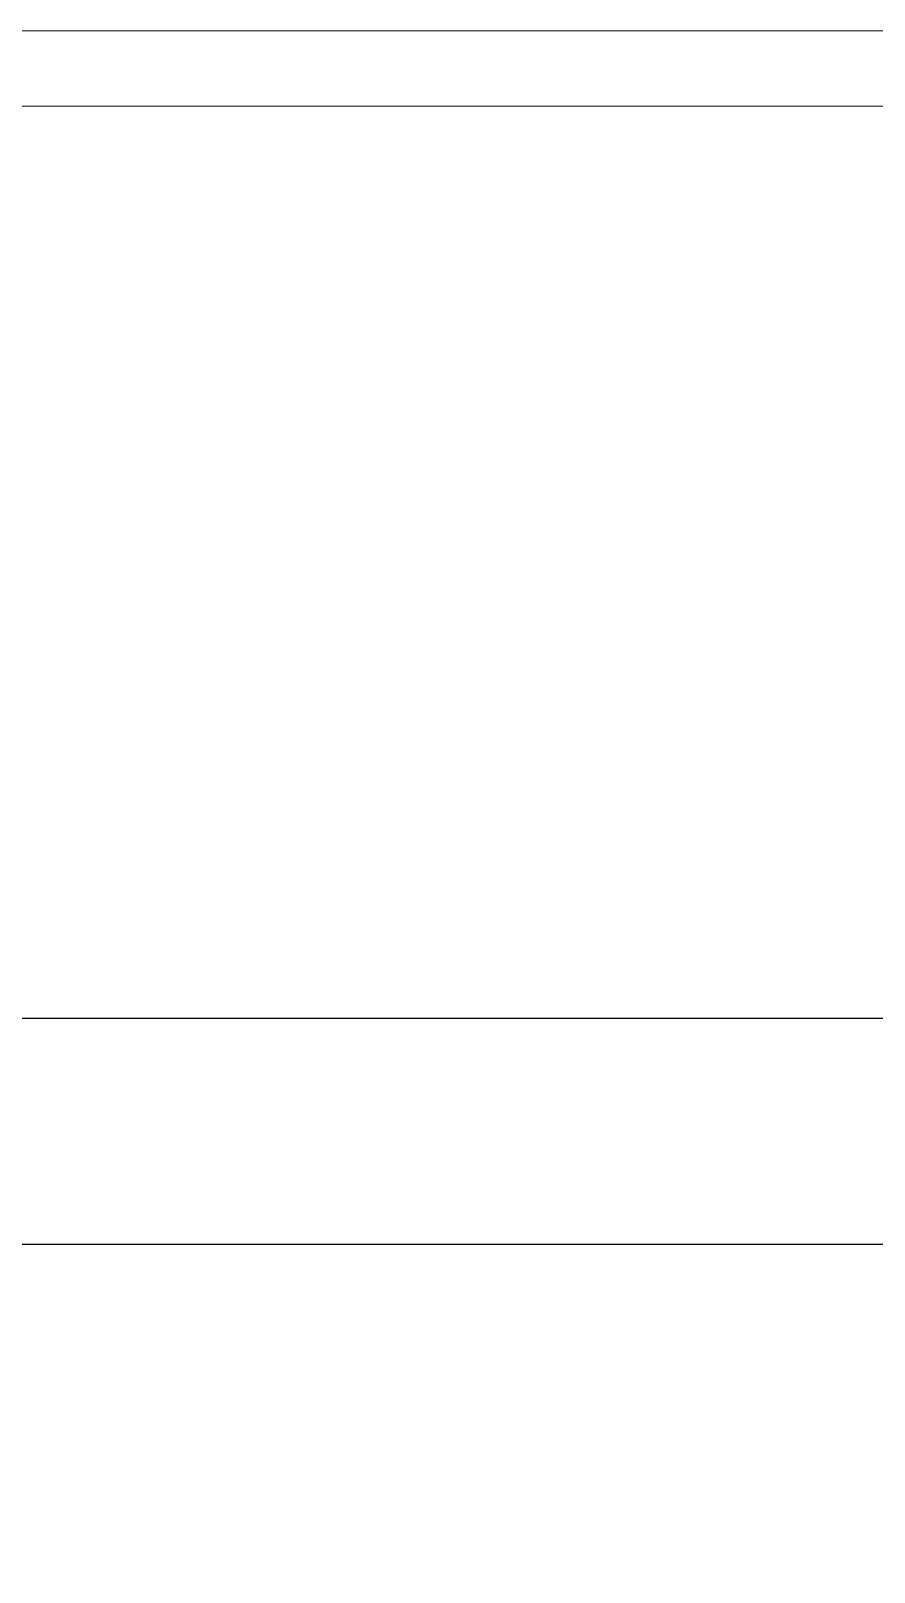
# Model space of a CAD drawing. Header units: millimetres. Extents: x -853228 to -774597, y -17231 to 22435.
# Drawn here: x -808166 to -807606, y 6920 to 7944 of the extents above; entities that cross this region are included whole.
import ezdxf

# ---------------------------------------------------------------- set-up
doc = ezdxf.new("R2010")
doc.units = ezdxf.units.MM
for name, color, linetype, lineweight in [('A-CLNG', 2, 'Continuous', 9), ('A-CLNG-PATT', 2, 'Continuous', 9), ('A-DETL', 1, 'Continuous', 70), ('A-GLAZ-CURT', 2, 'Continuous', 9)]:
    doc.layers.add(name, color=color, linetype=linetype, lineweight=lineweight)

# ---------------------------------------------------------------- blocks, each defined once
blk = doc.blocks.new('PPLS-PP19_Custom Tile Pattern - Custom Tile Pattern-V51-4261-01 ENLARGED UPPER PLATFORM LEVEL - REFLECTED CEILING PLAN - SHEET 2')
at = {"layer": 'A-GLAZ-CURT'}
for p, q in [((-300, 0), (300, 0)), ((300, 0), (-300, 0)), ((196, 0), (213.3, 0)), ((213.3, 0), (196, 0)), ((230.1, 0), (300, 0)), ((-300, -50), (300, -50)), ((300, -50), (-300, -50))]:
    blk.add_line(p, q, dxfattribs=at)
for points, knots in [([(-150.3, 0), (-150.1, 0), (-147.7, 0), (-142.6, 0), (-127.3, 0), (-107.3, 0), (-90.4, 0), (-75.3, 0), (-68.4, 0), (-65.1, 0), (-63.6, 0)], [-4948.728362, -4948.728362, -4948.728362, -4948.728362, -4883.323924, -4440.880425, -4054.690705, -3793.097032, -3402.597032, -3144.956779, -3050.982048, -2969.237017, -2969.237017, -2969.237017, -2969.237017]), ([(-26.8, 0), (-27.8, 0), (-36.2, 0), (-53.5, 0), (-78.2, 0), (-110.9, 0), (-130.5, 0), (-147.7, 0), (-149.1, 0)], [-8718.362214, -8718.362214, -8718.362214, -8718.362214, -8532.293389, -8073.216054, -7508.296369, -7004.680444, -6449.282163, -6277.220794, -6277.220794, -6277.220794, -6277.220794]), ([(-134.1, 0), (-133.3, 0), (-130.3, 0), (-117.3, 0), (-92, 0), (-74, 0), (-62.7, 0), (-60.4, 0), (-60, 0)], [-7657.439573, -7657.439573, -7657.439573, -7657.439573, -7293.749979, -6839.55839, -6236.997189, -5713.340575, -5140.470607, -5006.787413, -5006.787413, -5006.787413, -5006.787413]), ([(-126.5, 0), (-122.4, 0), (-108.7, 0), (-86.7, 0), (-63.4, 0), (-54.4, 0), (-48.5, 0), (-33.5, 0), (-26, 0), (-21.2, 0)], [-5231.017328, -5231.017328, -5231.017328, -5231.017328, -4994.692869, -4542.524482, -4008.285538, -3689.699207, -3546.54457, -3315.260113, -2989.152759, -2989.152759, -2989.152759, -2989.152759]), ([(-125.2, 0), (-124.9, 0), (-122, 0), (-113, 0), (-98.9, 0), (-85.3, 0), (-71.7, 0), (-65.9, 0), (-65.1, 0)], [-3362.7396, -3362.7396, -3362.7396, -3362.7396, -3342.215224, -3074.362186, -2902.289527, -2605.247022, -2322.099534, -2241.8264, -2241.8264, -2241.8264, -2241.8264]), ([(-36.3, 0), (-36.4, 0), (-37.3, 0), (-45, 0), (-46.1, 0), (-60.6, 0), (-81.2, 0), (-99.5, 0), (-114, 0), (-117.3, 0), (-118.8, 0)], [-1855.773136, -1855.773136, -1855.773136, -1855.773136, -1810.870157, -1672.078046, -1405.135169, -1060.00838, -740.068933, -229.489605, -116.330425, 0, 0, 0, 0]), ([(-36.6, 0), (-36.6, 0), (-40.4, 0), (-44.3, 0), (-59, 0), (-85.2, 0), (-107.6, 0), (-116.6, 0), (-117.6, 0)], [-4069.478503, -4069.478503, -4069.478503, -4069.478503, -3858.647035, -3538.256648, -2842.901703, -2193.204658, -1433.981041, -985.49888, -985.49888, -985.49888, -985.49888]), ([(9.3, 0), (9.1, 0), (7.6, 0), (2.6, 0), (-12.2, 0), (-25.6, 0), (-40, 0), (-56.2, 0), (-75.6, 0), (-94, 0), (-112, 0), (-114.9, 0), (-115.6, 0)], [-2922.926651, -2922.926651, -2922.926651, -2922.926651, -2882.788014, -2720.818881, -2518.50168, -2125.455881, -1792.521578, -1466.981642, -1208.454564, -789.402658, -501.969187, -243.577221, -243.577221, -243.577221, -243.577221]), ([(-91.5, 0), (-90.1, 0), (-84.7, 0), (-77.4, 0), (-72.7, 0), (-72.6, 0), (-72.6, 0)], [-19832.387487, -19832.387487, -19832.387487, -19832.387487, -19753.885894, -19541.04734, -19478.625389, -19471.062469, -19471.062469, -19471.062469, -19471.062469]), ([(-89.3, 0), (-86.1, 0), (-69, 0), (-46.1, 0), (-26, 0), (-20.5, 0)], [-4979.605671, -4979.605671, -4979.605671, -4979.605671, -4799.173296, -4065.652676, -3775.446925, -3775.446925, -3775.446925, -3775.446925]), ([(-72.9, 0), (-75.5, 0), (-80.8, 0), (-87, 0), (-89.1, 0)], [-19442.345229, -19442.345229, -19442.345229, -19442.345229, -18935.241197, -18670.125109, -18670.125109, -18670.125109, -18670.125109]), ([(-64, 0), (-64.1, 0), (-72.5, 0), (-80.6, 0), (-86.2, 0)], [-2171.769325, -2171.769325, -2171.769325, -2171.769325, -2007.031671, -1681.3698, -1681.3698, -1681.3698, -1681.3698]), ([(-29, 0), (-34, 0), (-43.7, 0), (-56.4, 0), (-71.7, 0), (-77.8, 0), (-82.7, 0), (-83.3, 0), (-83.3, 0)], [-2680.714891, -2680.714891, -2680.714891, -2680.714891, -2413.671296, -2161.752162, -2006.592567, -1646.621388, -1424.436217, -1393.971743, -1393.971743, -1393.971743, -1393.971743]), ([(-83.3, 0), (-83.3, 0), (-82.9, 0), (-76.1, 0), (-63, 0), (-48.1, 0), (-36.5, 0), (-33.6, 0), (-29.9, 0), (-28.6, 0)], [-1393.4169, -1393.4169, -1393.4169, -1393.4169, -1353.722004, -1274.333717, -1073.56893, -651.549973, -296.515819, -83.513472, 0, 0, 0, 0]), ([(31.2, 0), (26, 0), (12, 0), (-16.9, 0), (-47.4, 0), (-65.8, 0), (-66.4, 0), (-66.4, 0)], [-4496.803627, -4496.803627, -4496.803627, -4496.803627, -4222.080604, -3745.412743, -2981.410125, -2542.574734, -2498.224237, -2498.224237, -2498.224237, -2498.224237]), ([(-66.4, 0), (-66.4, 0), (-63.6, 0), (-53.6, 0), (-34.4, 0), (-29.8, 0), (-29.2, 0)], [-2493.31794, -2493.31794, -2493.31794, -2493.31794, -2315.303971, -1809.437387, -963.711516, -666.19313, -666.19313, -666.19313, -666.19313]), ([(-63.6, 0), (-61.5, 0), (-57.4, 0), (-54.5, 0), (-45.2, 0), (-40.8, 0), (-40.5, 0), (-40.4, 0)], [-2969.237017, -2969.237017, -2969.237017, -2969.237017, -2851.217951, -2734.127174, -2474.780881, -2410.990208, -2350.645972, -2350.645972, -2350.645972, -2350.645972]), ([(-58.8, 0), (-58.4, 0), (-57.3, 0), (-54.2, 0), (-46.3, 0), (-42.6, 0), (-41.8, 0)], [-4859.52896, -4859.52896, -4859.52896, -4859.52896, -4680.891996, -4469.85053, -4321.566175, -4270.495146, -4270.495146, -4270.495146, -4270.495146]), ([(-21.2, 0), (-25.6, 0), (-32.8, 0), (-44.9, 0), (-51.4, 0), (-51.8, 0)], [-1290.787923, -1290.787923, -1290.787923, -1290.787923, -1039.307308, -819.71621, -644.910881, -644.910881, -644.910881, -644.910881]), ([(-51.8, 0), (-51.8, 0), (-51.8, 0), (-47.4, 0), (-46, 0), (-40.2, 0), (-36.8, 0)], [-632.814994, -632.814994, -632.814994, -632.814994, -627.965721, -508.377888, -260.442412, 0, 0, 0, 0]), ([(-41.8, 0), (-39.9, 0), (-37.7, 0), (-36.9, 0), (-36.8, 0)], [-4270.495146, -4270.495146, -4270.495146, -4270.495146, -4161.040818, -4106.245333, -4106.245333, -4106.245333, -4106.245333]), ([(-36.8, 0), (-32.4, 0), (-19.2, 0), (8.8, 0), (43.4, 0), (70.9, 0), (82.1, 0), (83.7, 0)], [-6191.144455, -6191.144455, -6191.144455, -6191.144455, -5862.463379, -5340.621928, -4573.028122, -4094.177415, -3869.465285, -3869.465285, -3869.465285, -3869.465285]), ([(-36.3, 0), (-36.3, 0), (-34.7, 0), (-28.9, 0), (-27, 0), (-26.5, 0)], [-9150.272121, -9150.272121, -9150.272121, -9150.272121, -9057.163041, -8919.836787, -8834.607043, -8834.607043, -8834.607043, -8834.607043]), ([(30.8, 0), (29.3, 0), (20.1, 0), (3.5, 0), (-16.6, 0), (-34.8, 0), (-36, 0)], [-10462.034656, -10462.034656, -10462.034656, -10462.034656, -10363.088938, -9884.23066, -9424.652049, -9182.880979, -9182.880979, -9182.880979, -9182.880979]), ([(-33.3, 0), (-33.3, 0), (-32.9, 0), (-31.2, 0), (-30.5, 0)], [-2415.024266, -2415.024266, -2415.024266, -2415.024266, -2357.633367, -2323.618664, -2323.618664, -2323.618664, -2323.618664]), ([(70.6, 0), (66.2, 0), (55.8, 0), (39.6, 0), (24.7, 0), (2.6, 0), (-17.8, 0), (-30.6, 0), (-31.8, 0), (-32, 0)], [-4647.237329, -4647.237329, -4647.237329, -4647.237329, -4326.416877, -4098.545751, -3766.694881, -3333.063701, -2994.501669, -2698.150104, -2614.070998, -2614.070998, -2614.070998, -2614.070998]), ([(-30.8, 0), (-30.7, 0), (-30.1, 0), (-26.1, 0), (-21, 0)], [-54176.191683, -54176.191683, -54176.191683, -54176.191683, -54157.274271, -53832.391596, -53832.391596, -53832.391596, -53832.391596]), ([(-30.5, 0), (-27.1, 0), (-24.2, 0), (-20.8, 0), (-20.6, 0)], [-2323.618664, -2323.618664, -2323.618664, -2323.618664, -2142.497158, -2129.983776, -2129.983776, -2129.983776, -2129.983776]), ([(-20.3, 0), (-22.4, 0), (-26.3, 0), (-29.5, 0), (-30.2, 0)], [-54735.365003, -54735.365003, -54735.365003, -54735.365003, -54461.685999, -54290.791712, -54290.791712, -54290.791712, -54290.791712]), ([(-29, 0), (-28.7, 0), (-27.4, 0), (-24.5, 0), (-22.6, 0)], [-166.548282, -166.548282, -166.548282, -166.548282, -102.06493, 0, 0, 0, 0]), ([(8.3, 0), (8.2, 0), (7.2, 0), (0.3, 0), (-13.9, 0), (-24.9, 0), (-29, 0)], [-3574.286521, -3574.286521, -3574.286521, -3574.286521, -3526.962355, -3285.499107, -2903.012179, -2680.714891, -2680.714891, -2680.714891, -2680.714891]), ([(-28.6, 0), (-26.9, 0), (-20.3, 0), (-11.5, 0), (2.1, 0), (13.2, 0), (21.2, 0), (24.6, 0), (24.7, 0), (24.7, 0)], [-5361.429781, -5361.429781, -5361.429781, -5361.429781, -5261.36855, -5050.479954, -4785.90057, -4596.498881, -4445.288762, -4384.376941, -4376.041937, -4376.041937, -4376.041937, -4376.041937]), ([(-22.6, 0), (-20.3, 0), (-17, 0), (-11.4, 0), (-7.7, 0), (-6.6, 0), (-6.4, 0)], [-56468.192263, -56468.192263, -56468.192263, -56468.192263, -56344.022017, -56303.229861, -56166.290093, -56124.392176, -56124.392176, -56124.392176, -56124.392176]), ([(-20.4, 0), (-19.3, 0), (-17.5, 0), (-15.8, 0), (-15.2, 0)], [-53819.962272, -53819.962272, -53819.962272, -53819.962272, -53749.15266, -53717.791567, -53717.791567, -53717.791567, -53717.791567]), ([(-20.4, 0), (-13.2, 0), (6.2, 0), (22.1, 0), (37.4, 0), (43.7, 0), (48, 0), (48.5, 0)], [-2125.43186, -2125.43186, -2125.43186, -2125.43186, -1716.209403, -1206.526904, -1089.329421, -901.315459, -871.356999, -871.356999, -871.356999, -871.356999]), ([(76.6, 0), (74.8, 0), (67.7, 0), (53.5, 0), (37, 0), (24.1, 0), (12.8, 0), (-2.6, 0), (-14.9, 0), (-20.4, 0)], [-3095.572228, -3095.572228, -3095.572228, -3095.572228, -2950.589685, -2634.532728, -2313.748533, -2106.613311, -1925.670641, -1617.263037, -1307.088848, -1307.088848, -1307.088848, -1307.088848]), ([(-20.4, 0), (-18.8, 0), (-10.6, 0), (8.6, 0), (15, 0), (22.9, 0), (31, 0), (38.2, 0), (44.7, 0), (47.5, 0)], [-2970.629651, -2970.629651, -2970.629651, -2970.629651, -2864.387349, -2439.246196, -2084.094819, -1956.422387, -1818.904206, -1645.594513, -1494.576379, -1494.576379, -1494.576379, -1494.576379]), ([(-20.4, 0), (-16.9, 0), (-7.8, 0), (4.2, 0), (9.6, 0), (10.1, 0), (10.2, 0)], [-3772.357409, -3772.357409, -3772.357409, -3772.357409, -3589.737505, -3285.047089, -3066.359526, -3044.715262, -3044.715262, -3044.715262, -3044.715262]), ([(-13, 0), (-14.4, 0), (-16.4, 0), (-19.7, 0), (-20, 0)], [-55207.591944, -55207.591944, -55207.591944, -55207.591944, -54789.006179, -54749.191828, -54749.191828, -54749.191828, -54749.191828]), ([(-15.2, 0), (-13.1, 0), (7.5, 0), (31.4, 0), (46.3, 0), (48.6, 0)], [-461.142613, -461.142613, -461.142613, -461.142613, -429.606584, -390.253598, -383.274735, -383.274735, -383.274735, -383.274735]), ([(-6.5, 0), (-6.7, 0), (-7.2, 0), (-7.6, 0), (-7.8, 0)], [-56009.792147, -56009.792147, -56009.792147, -56009.792147, -55949.290093, -55895.192118, -55895.192118, -55895.192118, -55895.192118]), ([(-2.6, 0), (-2.5, 0), (-1.2, 0), (4.9, 0), (16, 0), (22.5, 0), (24.5, 0)], [-226.825321, -226.825321, -226.825321, -226.825321, -220.269177, -206.416616, -198.214427, -187.717507, -187.717507, -187.717507, -187.717507]), ([(48.6, 0), (44.3, 0), (33.1, 0), (12, 0), (3.1, 0), (-1.7, 0), (-2.3, 0)], [-320.653733, -320.653733, -320.653733, -320.653733, -307.516438, -285.83788, -246.234814, -234.646884, -234.646884, -234.646884, -234.646884]), ([(24.7, 0), (24.5, 0), (21, 0), (15.5, 0), (10.8, 0), (9.6, 0)], [-4368.572414, -4368.572414, -4368.572414, -4368.572414, -4306.476363, -4080.000647, -3772.857994, -3772.857994, -3772.857994, -3772.857994]), ([(18.2, 0), (19.1, 0), (24.3, 0), (25.7, 0), (26.1, 0)], [-5700.113719, -5700.113719, -5700.113719, -5700.113719, -5554.232259, -5302.431367, -5302.431367, -5302.431367, -5302.431367]), ([(47.7, 0), (45.9, 0), (41, 0), (29.5, 0), (20.7, 0), (18.9, 0), (18.2, 0)], [-6433.096879, -6433.096879, -6433.096879, -6433.096879, -6314.283804, -6135.05769, -5972.647715, -5832.674503, -5832.674503, -5832.674503, -5832.674503]), ([(27.4, 0), (27.9, 0), (29.5, 0), (38.1, 0), (53.4, 0), (71.7, 0), (84.8, 0), (86, 0), (92.5, 0), (94.3, 0)], [-5037.309798, -5037.309798, -5037.309798, -5037.309798, -4887.603822, -4705.298446, -4353.683244, -3960.84581, -3759.045785, -3336.541051, -2783.776468, -2783.776468, -2783.776468, -2783.776468]), ([(27.9, 0), (29.1, 0), (33.4, 0), (48.4, 0), (71.9, 0), (100.6, 0), (116.4, 0), (128.6, 0), (128.9, 0)], [-147.777612, -147.777612, -147.777612, -147.777612, -135.792042, -118.513713, -97.899267, -63.759246, -39.050993, -35.895543, -35.895543, -35.895543, -35.895543]), ([(53.2, 0), (53.1, 0), (52.2, 0), (45, 0), (36.5, 0), (30.8, 0)], [-622.740158, -622.740158, -622.740158, -622.740158, -566.066452, -360.610861, 0, 0, 0, 0]), ([(136.4, 0), (121.7, 0), (86.9, 0), (51.2, 0), (31.2, 0)], [-106.750556, -106.750556, -106.750556, -106.750556, -59.610984, 0, 0, 0, 0]), ([(168.4, 0), (167.7, 0), (162.5, 0), (147, 0), (109.8, 0), (76.9, 0), (57.8, 0), (46.5, 0), (41.2, 0), (36, 0), (35.5, 0), (35.5, 0)], [-543.375029, -543.375029, -543.375029, -543.375029, -530.793311, -458.593899, -401.860199, -357.622665, -341.267687, -334.000314, -326.15566, -319.318397, -317.489778, -317.489778, -317.489778, -317.489778]), ([(36.3, 0), (37.8, 0), (48.8, 0), (64.8, 0), (95.9, 0), (124.5, 0), (132.4, 0), (134.6, 0)], [-314.598523, -314.598523, -314.598523, -314.598523, -305.899624, -287.17622, -249.500363, -194.761443, -152.241002, -152.241002, -152.241002, -152.241002]), ([(103.1, 0), (101.1, 0), (86.3, 0), (67.8, 0), (51.7, 0), (48.6, 0)], [-375.435014, -375.435014, -375.435014, -375.435014, -369.147452, -330.153101, -320.684075, -320.684075, -320.684075, -320.684075]), ([(114.4, 0), (114.2, 0), (112.1, 0), (105.4, 0), (92.4, 0), (85.6, 0), (74.4, 0), (62.3, 0), (54.2, 0), (50, 0), (48.6, 0)], [-8148.58938, -8148.58938, -8148.58938, -8148.58938, -8105.191388, -7723.759874, -7531.75727, -7135.649961, -6924.452779, -6738.82075, -6548.303034, -6452.5865, -6452.5865, -6452.5865, -6452.5865]), ([(48.6, 0), (50.9, 0), (58.2, 0), (64.5, 0), (72.7, 0), (75.2, 0), (76, 0), (76.2, 0)], [-870.577298, -870.577298, -870.577298, -870.577298, -753.071572, -495.328968, -421.953223, -334.951786, -290.452333, -290.452333, -290.452333, -290.452333]), ([(48.7, 0), (49.2, 0), (53.7, 0), (58.7, 0), (61.3, 0), (61.5, 0)], [-1474.090208, -1474.090208, -1474.090208, -1474.090208, -1443.202566, -1228.752106, -1120.932285, -1120.932285, -1120.932285, -1120.932285]), ([(48.9, 0), (60.7, 0), (91.1, 0), (120.6, 0), (138.3, 0), (138.5, 0)], [-382.965103, -382.965103, -382.965103, -382.965103, -346.313304, -291.370682, -290.5735, -290.5735, -290.5735, -290.5735]), ([(61.5, 0), (61.5, 0), (61.2, 0), (54.6, 0), (53.7, 0), (53.6, 0)], [-1113.311073, -1113.311073, -1113.311073, -1113.311073, -1096.402191, -891.204116, -747.28819, -747.28819, -747.28819, -747.28819]), ([(76.2, 0), (75.6, 0), (73.6, 0), (71, 0), (70.6, 0)], [-193.634889, -193.634889, -193.634889, -193.634889, -31.537676, 0, 0, 0, 0]), ([(94.4, 0), (94.4, 0), (94.6, 0), (99.1, 0), (109, 0), (120.8, 0), (139.9, 0), (163.3, 0), (185.2, 0), (193.6, 0), (194.7, 0), (194.8, 0)], [-2348.345796, -2348.345796, -2348.345796, -2348.345796, -2310.419338, -2233.599744, -2052.234781, -1843.028543, -1530.39897, -1095.004608, -529.74427, -295.064701, -265.121568, -265.121568, -265.121568, -265.121568]), ([(129, 0), (129, 0), (124.4, 0), (122.4, 0), (115, 0), (108, 0), (103.1, 0)], [-35.386604, -35.386604, -35.386604, -35.386604, -31.430235, -22.807238, -15.488593, 0, 0, 0, 0]), ([(157.9, 0), (156.8, 0), (151.7, 0), (143.3, 0), (134, 0), (126.2, 0), (118.6, 0), (114.2, 0), (112, 0), (105.7, 0), (105.2, 0), (105.2, 0)], [-10292.955006, -10292.955006, -10292.955006, -10292.955006, -10098.273015, -9847.788484, -9677.714971, -9567.007022, -9453.21225, -9220.200448, -9012.77275, -8966.157302, -8929.495943, -8929.495943, -8929.495943, -8929.495943]), ([(105.3, 0), (105.5, 0), (111, 0), (112.7, 0), (113.6, 0)], [-8920.561005, -8920.561005, -8920.561005, -8920.561005, -8814.835624, -8577.462505, -8577.462505, -8577.462505, -8577.462505]), ([(128.6, 0), (128.8, 0), (130.2, 0), (139.3, 0), (152.7, 0), (161.2, 0), (162.2, 0), (162.8, 0)], [-633.326174, -633.326174, -633.326174, -633.326174, -627.736123, -618.981161, -602.094757, -592.980799, -581.414464, -581.414464, -581.414464, -581.414464]), ([(137.1, 0), (136, 0), (133.6, 0), (129.9, 0), (129.1, 0)], [-670.405967, -670.405967, -670.405967, -670.405967, -651.020627, -640.742133, -640.742133, -640.742133, -640.742133]), ([(186.5, 0), (184.5, 0), (179.4, 0), (171, 0), (161.9, 0), (161.3, 0), (158.4, 0), (157.9, 0), (157.8, 0)], [-11318.342257, -11318.342257, -11318.342257, -11318.342257, -11105.624034, -10839.086983, -10768.332124, -10666.779182, -10580.760289, -10550.278881, -10550.278881, -10550.278881, -10550.278881]), ([(300, 0), (286.5, 0), (254.2, 0), (207.1, 0), (177.4, 0), (159.3, 0), (158.3, 0), (158.3, 0)], [-285.253232, -285.253232, -285.253232, -285.253232, -244.693688, -187.987675, -143.776725, -129.632772, -123.352749, -123.352749, -123.352749, -123.352749]), ([(159.1, 0), (159.1, 0), (160.8, 0), (165.2, 0), (173.6, 0), (181.1, 0), (185.8, 0)], [-115.643202, -115.643202, -115.643202, -115.643202, -114.681583, -87.660824, -65.295536, -46.257281, -46.257281, -46.257281, -46.257281]), ([(162.8, 0), (165.4, 0), (170.9, 0), (172.6, 0), (172.6, 0)], [-111.264224, -111.264224, -111.264224, -111.264224, -56.742688, -19.085662, -19.085662, -19.085662, -19.085662]), ([(186.4, 0), (183.4, 0), (179, 0), (174.3, 0), (169.7, 0), (169, 0)], [-8420.903399, -8420.903399, -8420.903399, -8420.903399, -8253.978395, -8152.463617, -8069.855175, -8069.855175, -8069.855175, -8069.855175]), ([(171.5, 0), (176.5, 0), (193.2, 0), (201.7, 0), (208.8, 0), (213.9, 0), (242, 0), (266.7, 0), (281.7, 0), (291.7, 0), (296.5, 0), (297.9, 0), (298.1, 0)], [-7971.819559, -7971.819559, -7971.819559, -7971.819559, -7784.112253, -7606.717214, -7289.299508, -7042.621073, -6582.165592, -6068.460911, -5766.029927, -5566.724884, -5280.360606, -5199.253518, -5199.253518, -5199.253518, -5199.253518]), ([(186.4, 0), (187.4, 0), (192.9, 0), (208.8, 0), (219.4, 0), (230.1, 0)], [-45.404653, -45.404653, -45.404653, -45.404653, -41.623857, -24.459831, 0, 0, 0, 0]), ([(186.5, 0), (187.3, 0), (192.8, 0), (201.1, 0), (207.5, 0), (214, 0), (215.1, 0)], [-240.580364, -240.580364, -240.580364, -240.580364, -237.955587, -223.92608, -215.862851, -208.75215, -208.75215, -208.75215, -208.75215]), ([(215.2, 0), (214.6, 0), (210.5, 0), (204, 0), (193.2, 0), (186.6, 0), (186.5, 0)], [-203.825446, -203.825446, -203.825446, -203.825446, -198.527383, -184.406837, -162.427601, -162.038636, -162.038636, -162.038636, -162.038636]), ([(193.8, 0), (193.3, 0), (191.4, 0), (188.8, 0), (186.6, 0)], [-11665.349007, -11665.349007, -11665.349007, -11665.349007, -11565.880756, -11322.250507, -11322.250507, -11322.250507, -11322.250507]), ([(247.1, 0), (246.8, 0), (245, 0), (238.3, 0), (226.6, 0), (221.1, 0), (204.3, 0), (192.6, 0), (187.5, 0)], [-9649.085549, -9649.085549, -9649.085549, -9649.085549, -9581.591397, -9406.094246, -9221.510254, -9016.44624, -8717.832359, -8441.438792, -8441.438792, -8441.438792, -8441.438792]), ([(300, 0), (288.2, 0), (262, 0), (230.4, 0), (219.9, 0), (219, 0)], [-12528.858583, -12528.858583, -12528.858583, -12528.858583, -11905.454923, -11162.864862, -10856.732305, -10856.732305, -10856.732305, -10856.732305]), ([(219.9, 0), (220.9, 0), (227.8, 0), (242.1, 0), (246.5, 0), (247, 0)], [-10670.940496, -10670.940496, -10670.940496, -10670.940496, -10511.382485, -9925.173265, -9834.877357, -9834.877357, -9834.877357, -9834.877357]), ([(284.8, 0), (284.8, 0), (285.1, 0), (287.5, 0), (293.6, 0), (297.8, 0), (300, 0)], [-4110.630118, -4110.630118, -4110.630118, -4110.630118, -4053.389046, -3959.664717, -3862.421465, -3746.95702, -3746.95702, -3746.95702, -3746.95702]), ([(297.4, 0), (295.8, 0), (291.6, 0), (285.4, 0), (284.9, 0)], [-4803.172655, -4803.172655, -4803.172655, -4803.172655, -4358.271401, -4143.037883, -4143.037883, -4143.037883, -4143.037883])]:
    blk.add_open_spline(points, degree=3, knots=knots, dxfattribs=at)
for points in [[(-39.8, 0), (-39.1, 0), (-38.1, 0), (-37.4, 0)], [(24.5, 0), (25.2, 0), (25.7, 0), (26, 0)], [(80.3, 0), (79.6, 0), (78.3, 0), (76.6, 0)], [(84.1, 0), (83.5, 0), (82.4, 0), (81.7, 0)], [(168.7, 0), (168.7, 0), (169.8, 0), (171.5, 0)], [(186.1, 0), (180.6, 0), (175.1, 0), (169.5, 0)], [(172.1, 0), (176.6, 0), (181.1, 0), (185.8, 0)], [(195.1, 0), (194.9, 0), (194.4, 0), (193.8, 0)]]:
    blk.add_open_spline(points, degree=3, dxfattribs=at)
blk = doc.blocks.new('PPLS-PP19_Custom Tile Pattern - Custom Tile Pattern-V52-4261-01 ENLARGED UPPER PLATFORM LEVEL - REFLECTED CEILING PLAN - SHEET 2')
at = {"layer": 'A-GLAZ-CURT'}
for p, q in [((-300, 0), (300, 0)), ((300, 0), (-300, 0)), ((-293.1, 0), (-275.8, 0)), ((-275.8, 0), (-293.1, 0)), ((-222.3, 0), (-205, 0)), ((-205, 0), (-222.3, 0)), ((-300, -50), (300, -50)), ((300, -50), (-300, -50))]:
    blk.add_line(p, q, dxfattribs=at)
at = {"layer": 'A-GLAZ-CURT', "flags": 128}
for points in [[(-300, 0), (-291.6, 0), (-283.3, 0), (-275.6, 0)], [(-275.6, 0), (-283.6, 0), (-291.7, 0), (-300, 0)], [(-125.2, 0), (-128.5, 0), (-134.2, 0), (-140, 0), (-145.5, 0), (-150.6, 0), (-155.5, 0), (-160.3, 0), (-164.9, 0), (-169.6, 0), (-174.5, 0), (-179.5, 0), (-184.8, 0), (-190.4, 0), (-196.4, 0), (-202.6, 0), (-209, 0), (-215.7, 0), (-222.6, 0), (-229.7, 0), (-237, 0), (-244.4, 0), (-252, 0), (-259.7, 0), (-267.5, 0), (-275.5, 0)], [(-275.2, 0), (-267.3, 0), (-259.5, 0), (-251.8, 0), (-244.2, 0), (-236.7, 0), (-229.4, 0), (-222.1, 0), (-214.8, 0), (-207.7, 0), (-200.8, 0), (-194, 0), (-187.5, 0), (-181.4, 0), (-175.6, 0), (-170.3, 0), (-165.6, 0), (-162, 0), (-159.5, 0), (-157.5, 0), (-154.5, 0), (-149.4, 0), (-141.8, 0), (-132.8, 0), (-126.1, 0)]]:
    blk.add_lwpolyline(points, dxfattribs=at)
at = {"layer": 'A-GLAZ-CURT'}
for points in [[(-300, 0), (-291.8, 0), (-283.6, 0), (-275.6, 0)], [(-133.8, 0), (-134.9, 0), (-135.9, 0), (-137.6, 0)]]:
    blk.add_open_spline(points, degree=3, dxfattribs=at)
for points, knots in [([(-138.7, 0), (-160.8, 0), (-204.5, 0), (-262.6, 0), (-294.5, 0), (-300, 0)], [-17023.58674, -17023.58674, -17023.58674, -17023.58674, -15131.813646, -13729.592194, -13439.944408, -13439.944408, -13439.944408, -13439.944408]), ([(-275.5, 0), (-268.7, 0), (-230.2, 0), (-182.8, 0), (-148.9, 0), (-137.7, 0)], [-4879.533852, -4879.533852, -4879.533852, -4879.533852, -4502.809032, -2700.551212, -1574.733254, -1574.733254, -1574.733254, -1574.733254]), ([(-137.9, 0), (-140.6, 0), (-147.7, 0), (-147.7, 0), (-158.7, 0), (-174, 0), (-185.6, 0), (-209.8, 0), (-232, 0), (-255.2, 0), (-262.6, 0), (-264.9, 0), (-265.4, 0)], [-3187.727384, -3187.727384, -3187.727384, -3187.727384, -2919.378265, -2477.344047, -2237.412286, -2029.680487, -1755.085331, -1400.429864, -858.079193, -543.655514, -208.940337, 0, 0, 0, 0]), ([(-258.6, 0), (-257.9, 0), (-254.3, 0), (-241.2, 0), (-226, 0), (-213.1, 0), (-200.2, 0), (-185.8, 0), (-171.8, 0), (-158.7, 0), (-157.2, 0)], [-5722.54675, -5722.54675, -5722.54675, -5722.54675, -5657.471696, -5413.335975, -5017.494783, -4832.723979, -4666.091899, -4349.945572, -4000.813434, -3840.635403, -3840.635403, -3840.635403, -3840.635403]), ([(-138.7, 0), (-139.6, 0), (-142, 0), (-149.3, 0), (-162, 0), (-177.9, 0), (-199.5, 0), (-216.6, 0), (-231.3, 0), (-233.5, 0), (-234, 0)], [-2504.010527, -2504.010527, -2504.010527, -2504.010527, -2418.507304, -2308.929706, -2113.765672, -1763.376603, -1422.553702, -978.033455, -846.069444, -682.911962, -682.911962, -682.911962, -682.911962]), ([(-233.5, 0), (-233.4, 0), (-232.4, 0), (-230.7, 0), (-225.3, 0), (-223.6, 0)], [-455.274641, -455.274641, -455.274641, -455.274641, -440.605512, -119.536984, 0, 0, 0, 0]), ([(-223.6, 0), (-219.4, 0), (-206.2, 0), (-188.6, 0), (-169, 0), (-152.1, 0), (-136.8, 0), (-127.3, 0), (-124.2, 0), (-123.4, 0), (-123.3, 0)], [-5463.295695, -5463.295695, -5463.295695, -5463.295695, -5161.076232, -4739.070012, -4465.409639, -4149.119819, -3839.893365, -3647.167523, -3488.92562, -3439.852845, -3439.852845, -3439.852845, -3439.852845]), ([(-152.3, 0), (-151, 0), (-147.7, 0), (-143.6, 0), (-138.6, 0)], [-3494.978217, -3494.978217, -3494.978217, -3494.978217, -3371.022232, -3227.460399, -3227.460399, -3227.460399, -3227.460399]), ([(-118.8, 0), (-121.9, 0), (-126.3, 0), (-137, 0), (-147.5, 0), (-150, 0), (-150.6, 0)], [-5938.474035, -5938.474035, -5938.474035, -5938.474035, -5700.061948, -5508.838257, -5298.784692, -5196.16478, -5196.16478, -5196.16478, -5196.16478]), ([(-150.3, 0), (-150.1, 0), (-147.7, 0), (-142.6, 0), (-127.3, 0), (-107.3, 0), (-90.4, 0), (-75.3, 0), (-68.4, 0), (-65.1, 0), (-63.6, 0)], [-4948.728362, -4948.728362, -4948.728362, -4948.728362, -4883.323924, -4440.880425, -4054.690705, -3793.097032, -3402.597032, -3144.956779, -3050.982048, -2969.237017, -2969.237017, -2969.237017, -2969.237017]), ([(-26.8, 0), (-27.8, 0), (-36.2, 0), (-53.5, 0), (-78.2, 0), (-110.9, 0), (-130.5, 0), (-147.7, 0), (-149.1, 0)], [-8718.362214, -8718.362214, -8718.362214, -8718.362214, -8532.293389, -8073.216054, -7508.296369, -7004.680444, -6449.282163, -6277.220794, -6277.220794, -6277.220794, -6277.220794]), ([(-148.2, 0), (-146.9, 0), (-141.7, 0), (-139.2, 0), (-137.8, 0)], [-6162.058746, -6162.058746, -6162.058746, -6162.058746, -6017.569127, -5695.996646, -5695.996646, -5695.996646, -5695.996646]), ([(-86.2, 0), (-91.4, 0), (-104.1, 0), (-122.6, 0), (-139, 0), (-146.1, 0), (-146.9, 0)], [-1681.3698, -1681.3698, -1681.3698, -1681.3698, -1374.161226, -945.742622, -741.901385, -489.130243, -489.130243, -489.130243, -489.130243]), ([(-146.7, 0), (-146.6, 0), (-145.5, 0), (-135.7, 0), (-128.3, 0), (-125.2, 0)], [-420.34245, -420.34245, -420.34245, -420.34245, -406.956646, -290.263673, 0, 0, 0, 0]), ([(-72.9, 0), (-75.5, 0), (-91.4, 0), (-115.1, 0), (-136.8, 0), (-137.8, 0)], [-19442.345229, -19442.345229, -19442.345229, -19442.345229, -18935.241197, -17136.203329, -17052.147215, -17052.147215, -17052.147215, -17052.147215]), ([(-137.8, 0), (-137.2, 0), (-135.9, 0), (-133.9, 0), (-128.8, 0), (-126.5, 0)], [-5692.564933, -5692.564933, -5692.564933, -5692.564933, -5560.701257, -5364.112219, -5231.017328, -5231.017328, -5231.017328, -5231.017328]), ([(-137.1, 0), (-131.7, 0), (-121.8, 0), (-110.8, 0), (-99.5, 0), (-91.5, 0)], [-1552.578953, -1552.578953, -1552.578953, -1552.578953, -1002.059161, -460.363443, 0, 0, 0, 0]), ([(-127.4, 0), (-131.6, 0), (-133.2, 0), (-134.1, 0), (-134.1, 0)], [-8540.990293, -8540.990293, -8540.990293, -8540.990293, -8266.114998, -8246.473386, -8246.473386, -8246.473386, -8246.473386]), ([(-134.1, 0), (-133.3, 0), (-130.3, 0), (-117.3, 0), (-92, 0), (-74, 0), (-62.7, 0), (-60.4, 0), (-60, 0)], [-7657.439573, -7657.439573, -7657.439573, -7657.439573, -7293.749979, -6839.55839, -6236.997189, -5713.340575, -5140.470607, -5006.787413, -5006.787413, -5006.787413, -5006.787413]), ([(-120.1, 0), (-120.1, 0), (-120.2, 0), (-121.3, 0), (-129.2, 0), (-133.8, 0)], [-2933.992132, -2933.992132, -2933.992132, -2933.992132, -2920.575025, -2840.280255, -2731.647847, -2731.647847, -2731.647847, -2731.647847]), ([(-113.4, 0), (-113.4, 0), (-114, 0), (-119.7, 0), (-125.4, 0), (-127, 0), (-127.4, 0)], [-328.499627, -328.499627, -328.499627, -328.499627, -282.672656, -98.539552, -24.539552, 0, 0, 0, 0]), ([(-126.5, 0), (-122.4, 0), (-108.7, 0), (-86.7, 0), (-63.4, 0), (-54.4, 0), (-48.5, 0), (-30.8, 0), (-18, 0), (8.6, 0), (15, 0), (22.9, 0), (31, 0), (39, 0), (51.2, 0), (58.7, 0), (61.3, 0), (61.5, 0)], [-5231.017328, -5231.017328, -5231.017328, -5231.017328, -4994.692869, -4542.524482, -4008.285538, -3689.699207, -3546.54457, -3315.260113, -2864.387349, -2439.246196, -2084.094819, -1956.422387, -1818.904206, -1645.594513, -1443.202566, -1228.752106, -1120.932285, -1120.932285, -1120.932285, -1120.932285]), ([(-125.2, 0), (-124.9, 0), (-122, 0), (-113, 0), (-98.9, 0), (-85.4, 0), (-73.5, 0), (-68.8, 0)], [-3362.7396, -3362.7396, -3362.7396, -3362.7396, -3342.215224, -3074.362186, -2902.289527, -2605.247022, -2326.618781, -2326.618781, -2326.618781, -2326.618781]), ([(-122.1, 0), (-122, 0), (-121.7, 0), (-121.2, 0), (-120.9, 0)], [-3136.336417, -3136.336417, -3136.336417, -3136.336417, -3110.304437, -3035.164275, -3035.164275, -3035.164275, -3035.164275]), ([(-36.3, 0), (-36.4, 0), (-37.3, 0), (-45, 0), (-46.1, 0), (-60.6, 0), (-81.2, 0), (-99.5, 0), (-114, 0), (-117.3, 0), (-118.8, 0)], [-1855.773136, -1855.773136, -1855.773136, -1855.773136, -1810.870157, -1672.078046, -1405.135169, -1060.00838, -740.068933, -229.489605, -116.330425, 0, 0, 0, 0]), ([(-117.7, 0), (-117.2, 0), (-114.8, 0), (-113.4, 0), (-113.4, 0)], [-821.249067, -821.249067, -821.249067, -821.249067, -394.672656, -330.879064, -330.879064, -330.879064, -330.879064]), ([(-68.8, 0), (-73.6, 0), (-88.1, 0), (-107.6, 0), (-116.6, 0), (-117.6, 0)], [-2602.771261, -2602.771261, -2602.771261, -2602.771261, -2193.204658, -1433.981041, -985.49888, -985.49888, -985.49888, -985.49888])]:
    blk.add_open_spline(points, degree=3, knots=knots, dxfattribs=at)
blk = doc.blocks.new('*U470')
at = {"layer": 'A-CLNG'}
for p, q in [((-4746.6, 4315), (-12525, 4315)), ((-12525, 4315), (-4746.6, 4315))]:
    blk.add_line(p, q, dxfattribs=at)
at = {"layer": 'A-GLAZ-CURT', "rotation": 180}
for name, p in [('PPLS-PP19_Custom Tile Pattern - Custom Tile Pattern-V52-4261-01 ENLARGED UPPER PLATFORM LEVEL - REFLECTED CEILING PLAN - SHEET 2', (-6600.1, 4315)), ('PPLS-PP19_Custom Tile Pattern - Custom Tile Pattern-V51-4261-01 ENLARGED UPPER PLATFORM LEVEL - REFLECTED CEILING PLAN - SHEET 2', (-6000.1, 4315))]:
    blk.add_blockref(name, p, dxfattribs=at)
blk = doc.blocks.new('C-1-PP19-AR-4261-01-B_20250910-022855_EXDIM')
at = {"layer": 'A-DETL', "lineweight": 9}
for p, q in [((-1177.4, 4365), (-12525, 4365)), ((-12525, 4315), (-1177.4, 4315))]:
    blk.add_line(p, q, dxfattribs=at)

msp = doc.modelspace()

# ---------------------------------------------------------------- hatches: boundary and pattern name
at = {"layer": 'A-CLNG-PATT', "lineweight": 25}
h = msp.add_hatch(dxfattribs=at)
h.set_pattern_fill('FP_11', color=256, style=0, pattern_type=2)
h.set_pattern_definition([(90, (-814207.4, 7211.5), (3600, -2e-13), [1200, 0]), (90, (-817807.4, 7211.5), (3600, -2e-13), [1200, 0]), (0, (-817807.4, 8336.5), (0, -1200), [3600, 0]), (0, (-817807.4, 7286.5), (0, -1200), [3600, 0])])
h.paths.add_polyline_path([(-814207.4, 4129), (-806429, 4129), (-806429.9, 7894), (-814207.4, 7894), (-814207.4, 4494)])

# ---------------------------------------------------------------- block references
for name in ['C-1-PP19-AR-4261-01-B_20250910-022855_EXDIM', '*U470']:
    msp.add_blockref(name, (-801682.4, 3579))

doc.saveas('drawing.dxf')
